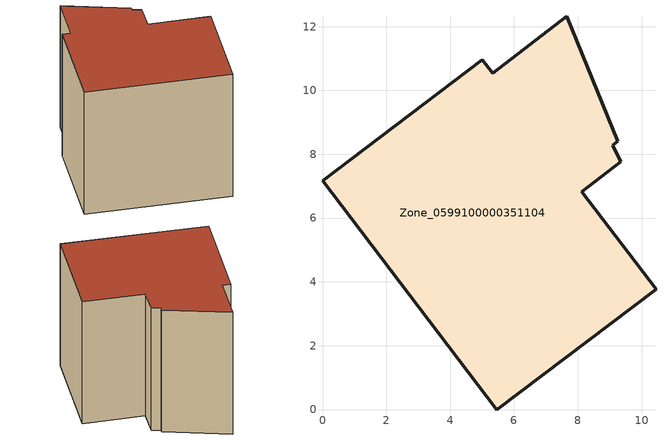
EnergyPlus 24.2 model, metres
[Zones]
Zone_0599100000351104
 floor ground (C_G): 9.35,7.77 8.13,6.83 10.45,3.77 5.46,0 0,7.17 5.01,10.96 5.33,10.54 7.66,12.32 9.25,8.41 9.09,8.29 z0
 wall outside (C_F): 5.46,0 10.45,3.77 8.13,6.83 9.35,7.77 9.09,8.29 9.25,8.41 7.66,12.32 5.33,10.54 5.01,10.96 0,7.17 5.46,0 z0:8.72
 roof outside (C_R): 8.13,6.83 9.35,7.77 9.09,8.29 9.25,8.41 7.66,12.32 5.33,10.54 5.01,10.96 0,7.17 5.46,0 10.45,3.77 z8.72
[BUILDING]
Pand.0599100000351104: North Axis=0; Terrain=City; Loads Convergence Tolerance Value=0.04; Temperature Convergence Tolerance Value=0.4; Solar Distribution=FullExterior; Maximum Number of Warmup Days=25; Minimum Number of Warmup Days=1
[Site:Location]
Rotterdam.The.Hague.AP_ZH_NLD Design_Conditions: Latitude=51.96; Longitude=4.45; Time Zone=1; Elevation=-4.5
[SITE:GROUNDTEMPERATURE:BUILDINGSURFACE]
18, 18, 18, 18, 18, 18, 18, 18, 18, 18, 18, 18
[MATERIAL] Thermal Absorptance=0.9; Solar Absorptance=0.7; Visible Absorptance=0.7
Name | Roughness | Thickness | Conductivity | Density | Specific Heat
G.TC.1992-2005 | MediumSmooth | 0.15 | 0.06 | 540 | 1210
F.TC.1992-2005 | Rough | 0.3 | 0.12 | 1920 | 840
R.TC.1992-2005 | MediumRough | 0.2 | 0.08 | 1500 | 1000
[CONSTRUCTION]
C_G: G.TC.1992-2005
C_F: F.TC.1992-2005
C_R: R.TC.1992-2005
[ZONE]
Zone_0599100000351104: Type=1; Multiplier=1; Ceiling Height=Autocalculate; Volume=Autocalculate; Floor Area=autocalculate; Part of Total Floor Area=Yes
[ZONEINFILTRATION:DESIGNFLOWRATE]
Infil_Zone_0599100000351104: Zone or ZoneList or Space or SpaceList=Zone_0599100000351104; Schedule=AlwaysOn; Design Flow Rate Calculation Method=Flow/Area; Flow Rate per Floor Area=0.0015; Constant Term Coefficient=1; Temperature Term Coefficient=0; Velocity Term Coefficient=0; Velocity Squared Term Coefficient=0
[HVACTEMPLATE:ZONE:IDEALLOADSAIRSYSTEM]
Zone_0599100000351104: Maximum Heating Supply Air Temperature=50; Minimum Cooling Supply Air Temperature=13; Maximum Heating Supply Air Humidity Ratio=0.0156; Minimum Cooling Supply Air Humidity Ratio=0.0077; Heating Limit=NoLimit; Cooling Limit=NoLimit; Dehumidification Control Type=ConstantSensibleHeatRatio; Cooling Sensible Heat Ratio=0.7; Dehumidification Setpoint=60; Humidification Control Type=None; Humidification Setpoint=30; Outdoor Air Method=None; Outdoor Air Flow Rate per Person=0.00944; Outdoor Air Flow Rate per Zone Floor Area=0; Outdoor Air Flow Rate per Zone=0; Demand Controlled Ventilation Type=None; Outdoor Air Economizer Type=NoEconomizer; Heat Recovery Type=None; Sensible Heat Recovery Effectiveness=0.7; Latent Heat Recovery Effectiveness=0.65
[ZONECONTROL:THERMOSTAT]
ThermostatControl_Zone_0599100000351104: Zone or ZoneList=Zone_0599100000351104; Control Type Schedule=DualSetpointControlType; Control 1=Thermostat_Zone_0599100000351104; Temperature Difference Between Cutout And Setpoint=0
[THERMOSTATSETPOINT:DUALSETPOINT]
Thermostat_Zone_0599100000351104: Heating Setpoint Temperature Schedule=HeatingSetpoint_Zone_0599100000351104; Cooling Setpoint Temperature Schedule=CoolingSetpoint_Zone_0599100000351104
[SCHEDULE:COMPACT]
HeatingSetpoint_Zone_0599100000351104: Through: 12/31, For: AllDays, Until: 24:00, 21
CoolingSetpoint_Zone_0599100000351104: Through: 12/31, For: AllDays, Until: 24:00, 24
DualSetpointControlType: Through: 12/31, For: AllDays, Until: 24:00, 4
AlwaysOn: Through: 12/31, For: AllDays, Until: 24:00, 1
